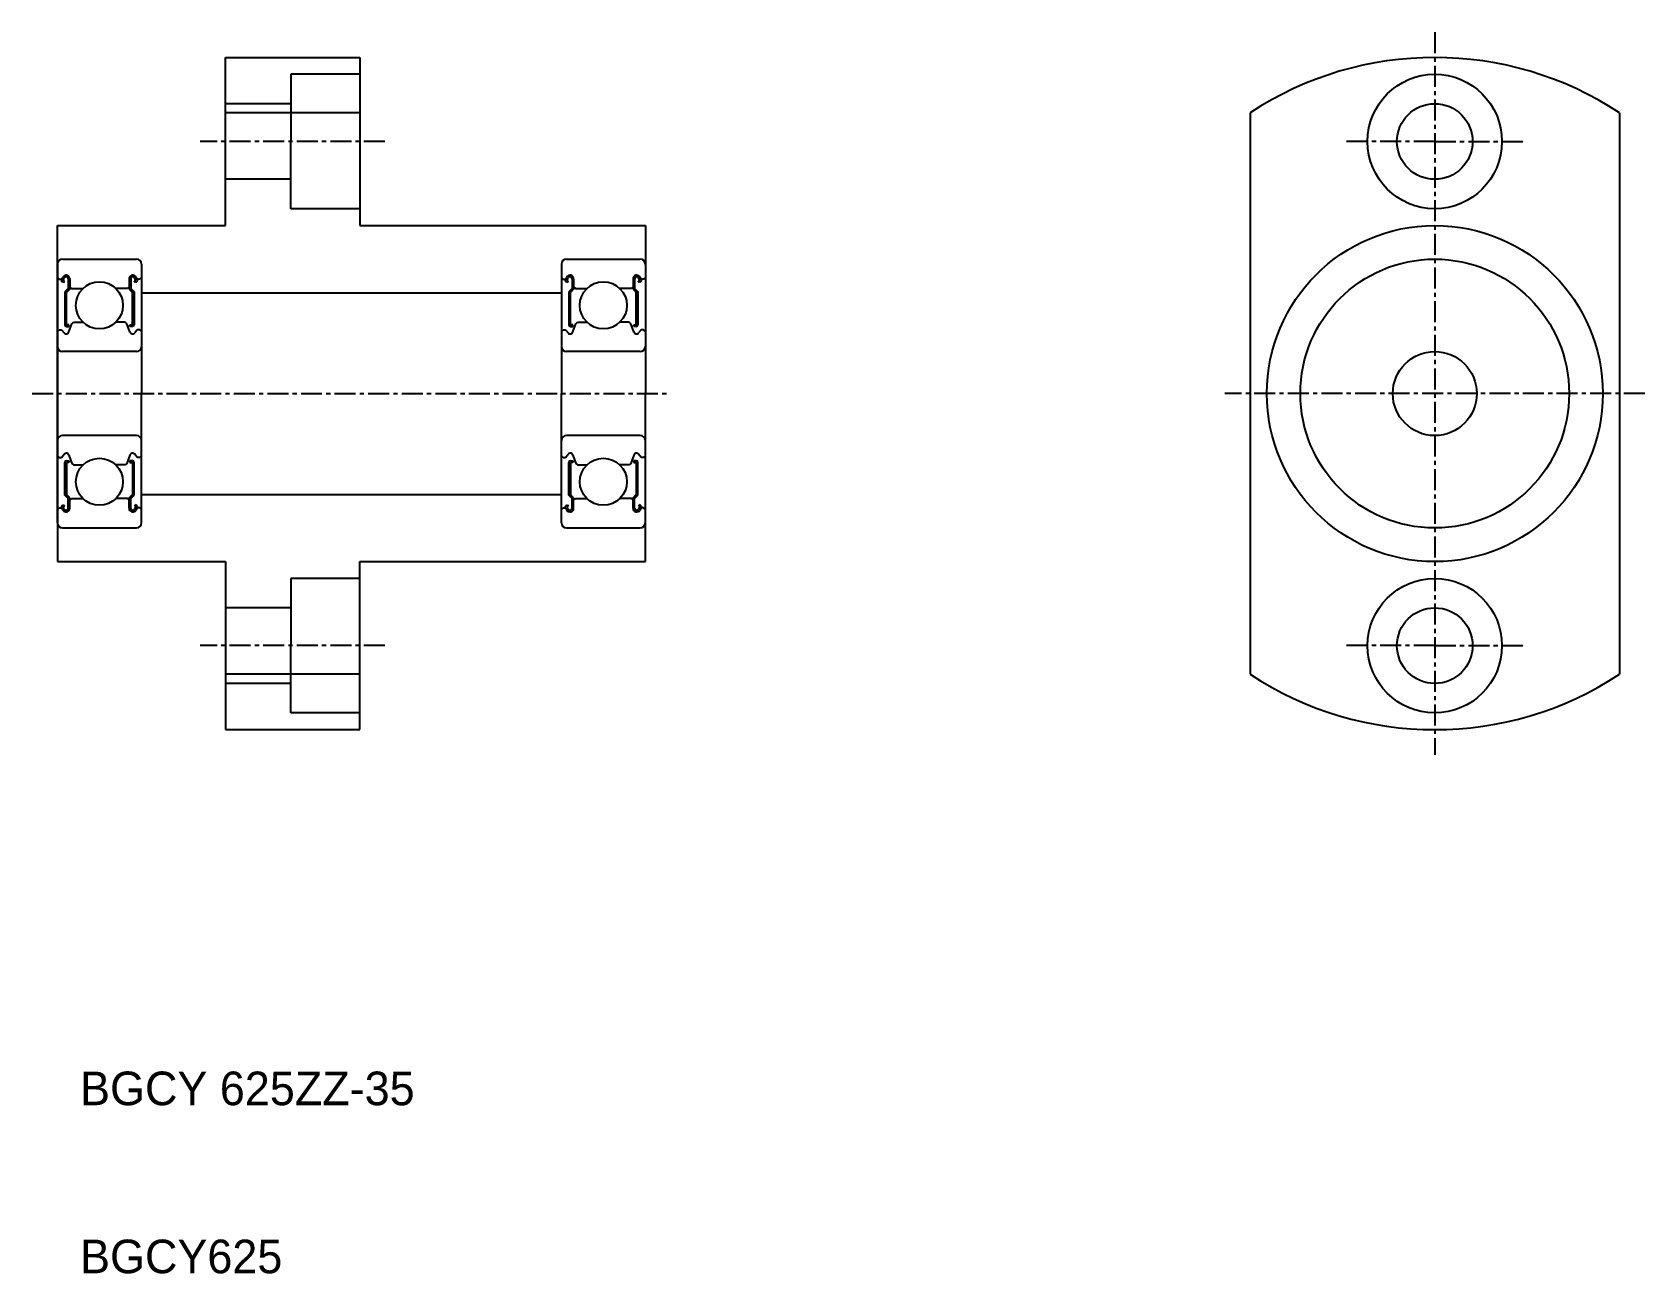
# Model space of a CAD drawing. Extents: x 133 to 229, y 63.6 to 137.5.
import ezdxf

# ---------------------------------------------------------------- set-up
doc = ezdxf.new("R2010")
doc.units = 0
doc.linetypes.add('CENTER', pattern=[2, 1.25, -0.25, 0.25, -0.25])
doc.linetypes.add('DASHED', pattern=[19.05, 12.7, -6.35])
doc.layers.get('0').update_dxf_attribs({"linetype": 'CONTINUOUS'})
doc.layers.add('CENTER', color=1, linetype='CENTER')

msp = doc.modelspace()

# ---------------------------------------------------------------- linework, layer by layer
for p, q in [((144.472, 136.002), (152.472, 136.002)), ((144.472, 126.002), (144.472, 136.002)), ((152.472, 136.002), (152.472, 126.002)), ((152.472, 132.705), (144.472, 132.705)), ((205.472, 132.705), (205.472, 99.299)), ((227.472, 132.705), (227.472, 99.299)), ((134.472, 116.002), (134.472, 126.002)), ((134.472, 126.002), (144.472, 126.002)), ((152.472, 126.002), (169.472, 126.002)), ((169.472, 126.002), (169.472, 116.002)), ((134.772, 124.002), (139.172, 124.002)), ((164.772, 124.002), (169.172, 124.002)), ((134.472, 123.702), (134.472, 116.002)), ((134.472, 122.902), (134.572, 122.802)), ((134.716, 122.802), (134.796, 122.937)), ((134.801, 122.753), (134.881, 122.888)), ((139.143, 122.753), (139.063, 122.888)), ((139.227, 122.802), (139.148, 122.937)), ((139.472, 122.902), (139.372, 122.802)), ((139.472, 123.702), (139.472, 116.002)), ((164.472, 123.702), (164.472, 116.002)), ((164.472, 122.902), (164.572, 122.802)), ((164.716, 122.802), (164.796, 122.937)), ((164.801, 122.753), (164.881, 122.888)), ((169.143, 122.753), (169.063, 122.888)), ((169.227, 122.802), (169.148, 122.937)), ((169.472, 122.902), (169.372, 122.802)), ((169.472, 123.702), (169.472, 116.002)), ((134.572, 122.802), (134.716, 122.802)), ((134.752, 122.669), (134.837, 122.62)), ((134.886, 122.704), (134.801, 122.753)), ((134.837, 122.62), (134.886, 122.704)), ((135.107, 122.252), (134.912, 122.057)), ((134.912, 122.057), (134.912, 120.1)), ((135.205, 122.212), (135.01, 122.016)), ((135.01, 120.1), (135.01, 122.016)), ((135.107, 122.827), (135.107, 122.252)), ((135.205, 122.827), (135.205, 122.212)), ((135.205, 122.352), (135.305, 122.252)), ((135.305, 122.252), (135.992, 122.252)), ((138.639, 122.252), (137.952, 122.252)), ((138.739, 122.352), (138.639, 122.252)), ((138.739, 122.827), (138.739, 122.212)), ((138.739, 122.212), (138.934, 122.016)), ((138.836, 122.827), (138.836, 122.252)), ((138.836, 122.252), (139.032, 122.057)), ((138.934, 120.1), (138.934, 122.016)), ((139.032, 122.057), (139.032, 120.1)), ((139.058, 122.704), (139.143, 122.753)), ((139.107, 122.62), (139.058, 122.704)), ((139.192, 122.669), (139.107, 122.62)), ((139.372, 122.802), (139.227, 122.802)), ((164.572, 122.802), (164.716, 122.802)), ((164.752, 122.669), (164.837, 122.62)), ((164.886, 122.704), (164.801, 122.753)), ((164.837, 122.62), (164.886, 122.704)), ((165.107, 122.252), (164.912, 122.057)), ((164.912, 122.057), (164.912, 120.1)), ((165.205, 122.212), (165.01, 122.016)), ((165.01, 120.1), (165.01, 122.016)), ((165.107, 122.827), (165.107, 122.252)), ((165.205, 122.827), (165.205, 122.212)), ((165.205, 122.352), (165.305, 122.252)), ((165.305, 122.252), (165.992, 122.252)), ((168.639, 122.252), (167.952, 122.252)), ((168.739, 122.352), (168.639, 122.252)), ((168.739, 122.827), (168.739, 122.212)), ((168.739, 122.212), (168.934, 122.016)), ((168.836, 122.827), (168.836, 122.252)), ((168.836, 122.252), (169.032, 122.057)), ((168.934, 120.1), (168.934, 122.016)), ((169.032, 122.057), (169.032, 120.1)), ((169.058, 122.704), (169.143, 122.753)), ((169.107, 122.62), (169.058, 122.704)), ((169.192, 122.669), (169.107, 122.62)), ((169.372, 122.802), (169.227, 122.802)), ((135.156, 120.1), (135.01, 120.1)), ((135.01, 120.002), (135.156, 120.002)), ((135.156, 119.668), (135.335, 120.158)), ((135.156, 120.002), (135.156, 120.1)), ((135.335, 120.158), (135.435, 120.252)), ((135.435, 120.252), (135.992, 120.252)), ((138.509, 120.252), (137.952, 120.252)), ((138.609, 120.158), (138.509, 120.252)), ((138.788, 119.668), (138.609, 120.158)), ((138.787, 120.002), (138.787, 120.1)), ((138.787, 120.1), (138.934, 120.1)), ((138.934, 120.002), (138.787, 120.002)), ((165.156, 120.1), (165.01, 120.1)), ((165.01, 120.002), (165.156, 120.002)), ((165.156, 119.668), (165.335, 120.158)), ((165.156, 120.002), (165.156, 120.1)), ((165.335, 120.158), (165.435, 120.252)), ((165.435, 120.252), (165.992, 120.252)), ((168.509, 120.252), (167.952, 120.252)), ((168.609, 120.158), (168.509, 120.252)), ((168.788, 119.668), (168.609, 120.158)), ((168.787, 120.002), (168.787, 120.1)), ((168.787, 120.1), (168.934, 120.1)), ((168.934, 120.002), (168.787, 120.002)), ((134.472, 119.702), (134.572, 119.802)), ((134.572, 119.802), (134.716, 119.802)), ((134.716, 119.802), (134.874, 119.61)), ((139.227, 119.802), (139.07, 119.61)), ((139.372, 119.802), (139.227, 119.802)), ((139.472, 119.702), (139.372, 119.802)), ((164.472, 119.702), (164.572, 119.802)), ((164.572, 119.802), (164.716, 119.802)), ((164.716, 119.802), (164.874, 119.61)), ((169.227, 119.802), (169.07, 119.61)), ((169.372, 119.802), (169.227, 119.802)), ((169.472, 119.702), (169.372, 119.802)), ((139.172, 118.502), (134.772, 118.502)), ((169.172, 118.502), (164.772, 118.502)), ((134.472, 116.002), (134.472, 106.002)), ((134.472, 108.302), (134.472, 116.002)), ((139.472, 108.302), (139.472, 116.002)), ((164.472, 108.302), (164.472, 116.002)), ((169.472, 106.002), (169.472, 116.002)), ((169.472, 108.302), (169.472, 116.002)), ((139.172, 113.502), (134.772, 113.502)), ((169.172, 113.502), (164.772, 113.502)), ((134.716, 112.202), (134.874, 112.395)), ((135.156, 112.337), (135.335, 111.846)), ((138.788, 112.337), (138.609, 111.846)), ((139.227, 112.202), (139.07, 112.395)), ((164.716, 112.202), (164.874, 112.395)), ((165.156, 112.337), (165.335, 111.846)), ((168.788, 112.337), (168.609, 111.846)), ((169.227, 112.202), (169.07, 112.395)), ((134.472, 112.302), (134.572, 112.202)), ((134.572, 112.202), (134.716, 112.202)), ((134.912, 109.948), (134.912, 111.904)), ((135.01, 112.002), (135.156, 112.002)), ((135.01, 111.904), (135.01, 109.988)), ((135.156, 111.904), (135.01, 111.904)), ((135.156, 112.002), (135.156, 111.904)), ((135.335, 111.846), (135.435, 111.752)), ((135.435, 111.752), (135.992, 111.752)), ((138.509, 111.752), (137.952, 111.752)), ((138.609, 111.846), (138.509, 111.752)), ((138.787, 112.002), (138.787, 111.904)), ((138.934, 112.002), (138.787, 112.002)), ((138.787, 111.904), (138.934, 111.904)), ((138.934, 111.904), (138.934, 109.988)), ((139.032, 109.948), (139.032, 111.904)), ((139.372, 112.202), (139.227, 112.202)), ((139.472, 112.302), (139.372, 112.202)), ((164.472, 112.302), (164.572, 112.202)), ((164.572, 112.202), (164.716, 112.202)), ((164.912, 109.948), (164.912, 111.904)), ((165.01, 112.002), (165.156, 112.002)), ((165.01, 111.904), (165.01, 109.988)), ((165.156, 111.904), (165.01, 111.904)), ((165.156, 112.002), (165.156, 111.904)), ((165.335, 111.846), (165.435, 111.752)), ((165.435, 111.752), (165.992, 111.752)), ((168.509, 111.752), (167.952, 111.752)), ((168.609, 111.846), (168.509, 111.752)), ((168.787, 112.002), (168.787, 111.904)), ((168.934, 112.002), (168.787, 112.002)), ((168.787, 111.904), (168.934, 111.904)), ((168.934, 111.904), (168.934, 109.988)), ((169.032, 109.948), (169.032, 111.904)), ((169.372, 112.202), (169.227, 112.202)), ((169.472, 112.302), (169.372, 112.202)), ((135.107, 109.752), (134.912, 109.948)), ((135.205, 109.793), (135.01, 109.988)), ((135.107, 109.177), (135.107, 109.752)), ((135.205, 109.177), (135.205, 109.793)), ((135.205, 109.652), (135.305, 109.752)), ((135.305, 109.752), (135.992, 109.752)), ((138.639, 109.752), (137.952, 109.752)), ((138.739, 109.652), (138.639, 109.752)), ((138.739, 109.793), (138.934, 109.988)), ((138.739, 109.177), (138.739, 109.793)), ((138.836, 109.752), (139.032, 109.948)), ((138.836, 109.177), (138.836, 109.752)), ((165.107, 109.752), (164.912, 109.948)), ((165.205, 109.793), (165.01, 109.988)), ((165.107, 109.177), (165.107, 109.752)), ((165.205, 109.177), (165.205, 109.793)), ((165.205, 109.652), (165.305, 109.752)), ((165.305, 109.752), (165.992, 109.752)), ((168.639, 109.752), (167.952, 109.752)), ((168.739, 109.652), (168.639, 109.752)), ((168.739, 109.793), (168.934, 109.988)), ((168.739, 109.177), (168.739, 109.793)), ((168.836, 109.752), (169.032, 109.948)), ((168.836, 109.177), (168.836, 109.752)), ((134.472, 109.102), (134.572, 109.202)), ((134.572, 109.202), (134.716, 109.202)), ((134.716, 109.202), (134.796, 109.067)), ((134.752, 109.336), (134.837, 109.385)), ((134.886, 109.3), (134.801, 109.251)), ((134.801, 109.251), (134.881, 109.116)), ((134.837, 109.385), (134.886, 109.3)), ((139.107, 109.385), (139.058, 109.3)), ((139.058, 109.3), (139.143, 109.251)), ((139.143, 109.251), (139.063, 109.116)), ((139.192, 109.336), (139.107, 109.385)), ((139.227, 109.202), (139.148, 109.067)), ((139.372, 109.202), (139.227, 109.202)), ((139.472, 109.102), (139.372, 109.202)), ((164.472, 109.102), (164.572, 109.202)), ((164.572, 109.202), (164.716, 109.202)), ((164.716, 109.202), (164.796, 109.067)), ((164.752, 109.336), (164.837, 109.385)), ((164.886, 109.3), (164.801, 109.251)), ((164.801, 109.251), (164.881, 109.116)), ((164.837, 109.385), (164.886, 109.3)), ((169.107, 109.385), (169.058, 109.3)), ((169.058, 109.3), (169.143, 109.251)), ((169.143, 109.251), (169.063, 109.116)), ((169.192, 109.336), (169.107, 109.385)), ((169.227, 109.202), (169.148, 109.067)), ((169.372, 109.202), (169.227, 109.202)), ((169.472, 109.102), (169.372, 109.202)), ((134.772, 108.002), (139.172, 108.002)), ((164.772, 108.002), (169.172, 108.002)), ((134.472, 106.002), (144.472, 106.002)), ((144.472, 106.002), (144.472, 96.002)), ((152.472, 106.002), (169.472, 106.002)), ((152.472, 96.002), (152.472, 106.002)), ((152.472, 99.299), (144.472, 99.299)), ((144.472, 96.002), (152.472, 96.002))]:
    msp.add_line(p, q)
at = {"color": 3, "linetype": 'DASHED'}
for p, q in [((148.372, 135.002), (148.372, 131.002)), ((152.472, 135.002), (148.372, 135.002)), ((148.372, 133.252), (144.472, 133.252)), ((148.372, 127.002), (148.372, 131.002)), ((148.372, 128.752), (144.472, 128.752)), ((152.472, 127.002), (148.372, 127.002)), ((148.372, 105.002), (148.372, 101.002)), ((152.472, 105.002), (148.372, 105.002)), ((148.372, 103.252), (144.472, 103.252)), ((148.372, 97.002), (148.372, 101.002)), ((148.372, 98.752), (144.472, 98.752)), ((152.472, 97.002), (148.372, 97.002))]:
    msp.add_line(p, q, dxfattribs=at)
at = {"color": 7, "linetype": 'CONTINUOUS'}
for p, q in [((139.472, 122.002), (164.472, 122.002)), ((139.472, 110.002), (164.472, 110.002))]:
    msp.add_line(p, q, dxfattribs=at)
for centre, radius in [((216.472, 131.002), 4), ((216.472, 131.002), 2.25), ((216.472, 116.002), 10), ((216.472, 116.002), 8), ((136.972, 121.252), 1.4), ((166.972, 121.252), 1.4), ((216.472, 116.002), 2.5), ((136.972, 110.752), 1.4), ((166.972, 110.752), 1.4), ((216.472, 101.002), 4), ((216.472, 101.002), 2.25)]:
    msp.add_circle(centre, radius)
for centre, radius, start, end in [((216.472, 116.002), 20, 56.63299, 123.36701), ((134.772, 123.702), 0.3, 90, 180), ((139.172, 123.702), 0.3, 0, 90), ((164.772, 123.702), 0.3, 90, 180), ((169.172, 123.702), 0.3, 0, 90), ((134.986, 122.827), 0.219, 0, 150.00027), ((134.986, 122.827), 0.121, 0, 150.00005), ((138.958, 122.827), 0.219, 29.99973, 180), ((138.958, 122.827), 0.121, 29.99995, 180), ((164.986, 122.827), 0.219, 0, 150.00027), ((164.986, 122.827), 0.121, 0, 150.00005), ((168.958, 122.827), 0.219, 29.99973, 180), ((168.958, 122.827), 0.121, 29.99995, 180), ((134.801, 122.753), 0.0978, 150.01376, 239.99626), ((139.143, 122.753), 0.0978, 300.00374, 29.98624), ((164.801, 122.753), 0.0978, 150.01376, 239.99626), ((169.143, 122.753), 0.0978, 300.00374, 29.98624), ((135.01, 120.1), 0.0978, 180.00005, 270.00003), ((138.934, 120.1), 0.0978, 269.99997, 359.99995), ((165.01, 120.1), 0.0978, 180.00005, 270.00003), ((168.934, 120.1), 0.0978, 269.99997, 359.99995), ((134.999, 119.715), 0.164, 220.00009, 343.15288), ((138.944, 119.715), 0.164, 196.84712, 319.99991), ((164.999, 119.715), 0.164, 220.00009, 343.15288), ((168.944, 119.715), 0.164, 196.84712, 319.99991), ((134.772, 118.802), 0.3, 180, 270), ((139.172, 118.802), 0.3, 270, 0), ((164.772, 118.802), 0.3, 180, 270), ((169.172, 118.802), 0.3, 270, 0), ((134.772, 113.202), 0.3, 90, 180), ((139.172, 113.202), 0.3, 0, 90), ((164.772, 113.202), 0.3, 90, 180), ((169.172, 113.202), 0.3, 0, 90), ((134.999, 112.289), 0.164, 16.84712, 139.99991), ((138.944, 112.289), 0.164, 40.00009, 163.15288), ((164.999, 112.289), 0.164, 16.84712, 139.99991), ((168.944, 112.289), 0.164, 40.00009, 163.15288), ((135.01, 111.904), 0.0978, 89.99997, 179.99995), ((138.934, 111.904), 0.0978, 0.00005, 90.00003), ((165.01, 111.904), 0.0978, 89.99997, 179.99995), ((168.934, 111.904), 0.0978, 0.00005, 90.00003), ((134.801, 109.251), 0.0978, 120.00374, 209.98624), ((134.986, 109.177), 0.219, 209.99973, 0), ((134.986, 109.177), 0.121, 209.99995, 0), ((138.958, 109.177), 0.219, 180, 330.00027), ((138.958, 109.177), 0.121, 180, 330.00005), ((139.143, 109.251), 0.0978, 330.01376, 59.99626), ((164.801, 109.251), 0.0978, 120.00374, 209.98624), ((164.986, 109.177), 0.219, 209.99973, 0), ((164.986, 109.177), 0.121, 209.99995, 0), ((168.958, 109.177), 0.219, 180, 330.00027), ((168.958, 109.177), 0.121, 180, 330.00005), ((169.143, 109.251), 0.0978, 330.01376, 59.99626), ((134.772, 108.302), 0.3, 180, 270), ((139.172, 108.302), 0.3, 270, 0), ((164.772, 108.302), 0.3, 180, 270), ((169.172, 108.302), 0.3, 270, 0), ((216.472, 116.002), 20, 236.63299, 303.36701)]:
    msp.add_arc(centre, radius, start, end)
at = {"layer": 'CENTER', "color": 1, "linetype": 'CENTER'}
for p, q in [((216.472, 137.502), (216.472, 94.502)), ((153.972, 131.002), (142.972, 131.002)), ((216.472, 131.002), (210.972, 131.002)), ((216.472, 131.002), (221.972, 131.002)), ((132.972, 116.002), (170.972, 116.002)), ((228.972, 116.002), (203.972, 116.002)), ((153.972, 101.002), (142.972, 101.002)), ((216.472, 101.002), (210.972, 101.002)), ((216.472, 101.002), (221.972, 101.002))]:
    msp.add_line(p, q, dxfattribs=at)

# ---------------------------------------------------------------- texts
for s, p in [('BGCY 625ZZ-35', (135.819, 73.653)), ('BGCY625', (135.819, 63.653))]:
    msp.add_text(s, height=2).set_placement(p)

doc.saveas('drawing.dxf')
